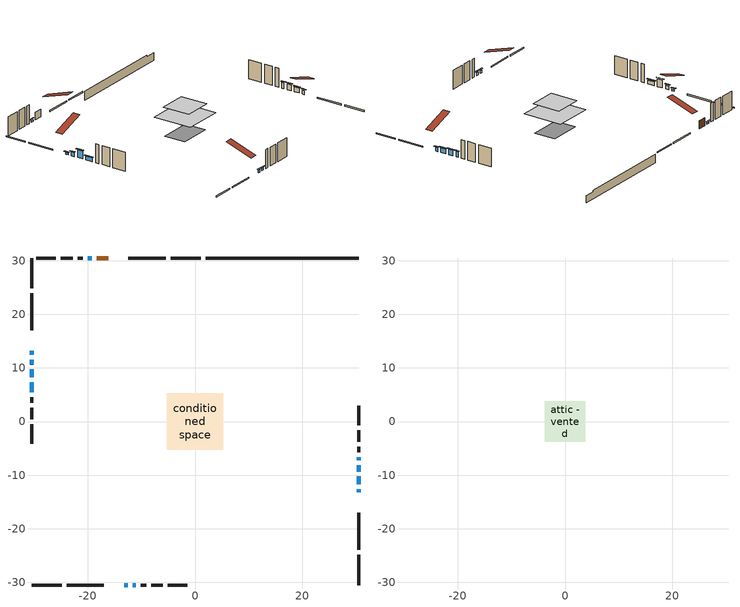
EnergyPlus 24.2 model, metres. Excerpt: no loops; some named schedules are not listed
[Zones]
conditioned space
 floor outside (Floor1 construction): -0.68,-0.68 -0.68,0.68 0.68,0.68 0.68,-0.68 z0.61
 floor adiabatic (AdiabaticFloorConstruction): -5.23,-5.23 -5.23,5.23 5.23,5.23 5.23,-5.23 z3.05
 floor foundation (Slab1 construction): -4.26,-2.86 -4.26,2.86 4.26,2.86 4.26,-2.86 z-1.68
 wall outside (RimJoist1 construction): 1.09,30.49 -4.51,30.49 / -30.49,-30.49 -24.89,-30.49 / -30.49,30.49 -30.49,24.89 / 30.49,-30.49 30.49,-24.89 z0.61:0.91
 wall outside (RimJoist2 construction): -5.44,30.49 -12.41,30.49 / -23.96,-30.49 -16.99,-30.49 / -30.49,23.96 -30.49,16.99 / 30.49,-23.96 30.49,-16.99 z0.61:0.91
 wall outside (AdiabaticWallConstruction 1): -16.18,30.49 -18.34,30.49 z0.61:2.64
 wall outside (AdiabaticWallConstruction): 30.49,-13.21 30.49,-12.6 / -30.49,11.55 -30.49,10.63 / -30.49,7.3 -30.49,5.42 z0.61:1.58; 30.49,-11.67 30.49,-10.25 z0.61:1.81; -30.49,13.21 -30.49,12.47 / -19.26,30.49 -20.01,30.49 z0.61:1.04; -13.21,-30.49 -12.58,-30.49 / -11.65,-30.49 -11.01,-30.49 z0.61:1.32; -30.49,9.7 -30.49,8.23 z0.61:2.59; 30.49,-9.33 30.49,-8.15 / 30.49,-7.23 30.49,-6.64 z0.61:2.06
 wall outside (Wall1 construction): -20.93,30.49 -21.9,30.49 / -10.09,-30.49 -9.12,-30.49 / -30.49,4.49 -30.49,3.53 / 30.49,-5.71 30.49,-4.75 z0.61:5.49
 wall outside (Wall2 construction): -22.83,30.49 -25,30.49 / -8.19,-30.49 -6.02,-30.49 / -30.49,2.6 -30.49,0.43 / 30.49,-3.82 30.49,-1.65 z0.61:5.49
 wall outside (Wall3 construction): -25.93,30.49 -29.56,30.49 / -5.09,-30.49 -1.46,-30.49 / -30.49,-0.5 -30.49,-4.13 / 30.49,-0.72 30.49,2.92 z0.61:5.49
 wall foundation (FoundationWall1 construction): 2.02,30.49,-1.68 2.02,30.49,0.61 27.65,30.49,0.61 27.65,30.49,0.23 30.49,30.49,0.23 30.49,30.49,-1.68
 window (WindowConstruction 7): 30.49,-13.21 30.49,-12.6 z0.61:1.58
 window (WindowConstruction 6): 30.49,-11.67 30.49,-10.25 z0.61:1.8
 window (WindowConstruction 8): -30.49,13.21 -30.49,12.47 z0.61:1.04
 window (WindowConstruction 9): -13.21,-30.49 -12.58,-30.49 z0.61:1.32
 window (WindowConstruction 10): -19.27,30.49 -20.01,30.49 z0.61:1.04
 window (WindowConstruction): -30.49,11.55 -30.49,10.63 z0.61:1.58
 window (WindowConstruction 1): -30.49,9.7 -30.49,8.23 z0.61:2.59
 window (WindowConstruction 2): 30.49,-9.33 30.49,-8.15 z0.61:2.06
 window (WindowConstruction 3): 30.49,-7.23 30.49,-6.64 z0.61:2.06
 window (WindowConstruction 4): -11.65,-30.49 -11.01,-30.49 z0.61:1.32
 window (WindowConstruction 5): -30.49,7.3 -30.49,5.42 z0.61:1.58
 door (Door): -16.19,30.49 -18.34,30.49 z0.61:2.64
 ceiling adiabatic (AdiabaticFloorConstruction): 5.23,-5.23 5.23,5.23 -5.23,5.23 -5.23,-5.23 z3.05
attic - vented
 floor to conditioned space (Floor2 construction Reversed): -3.73,-3.73 -3.73,3.73 3.73,3.73 3.73,-3.73 z5.49
 roof outside (Roof1 construction): -15.26,30.49,5.49 -15.26,23.22,7.91 -13.34,23.22,7.91 -13.34,30.49,5.49; -14.14,-30.49,5.49 -14.14,-23.22,7.91 -16.06,-23.22,7.91 -16.06,-30.49,5.49; -30.49,14.14,5.49 -23.22,14.14,7.91 -23.22,16.06,7.91 -30.49,16.06,5.49; 30.49,-14.14,5.49 23.22,-14.14,7.91 23.22,-16.06,7.91 30.49,-16.06,5.49
shading: 30.49,-12.3 30.49,-13.51 30.79,-13.51 30.79,-12.3 z1.87; 30.49,-9.96 30.49,-11.97 30.79,-11.97 30.79,-9.96 z2.1; -30.49,12.18 -30.49,13.51 -30.79,13.51 -30.79,12.18 z1.34; -12.28,-30.49 -13.51,-30.49 -13.51,-30.79 -12.28,-30.79 z1.62; -20.3,30.49 -18.97,30.49 -18.97,30.79 -20.3,30.79 z1.34; -30.49,10.33 -30.49,11.84 -30.79,11.84 -30.79,10.33 z1.87; -30.49,7.93 -30.49,10 -30.79,10 -30.79,7.93 z2.89; 30.49,-7.86 30.49,-9.62 30.79,-9.62 30.79,-7.86 z2.36; 30.49,-6.34 30.49,-7.52 30.79,-7.52 30.79,-6.34 z2.36; -10.72,-30.49 -11.95,-30.49 -11.95,-30.79 -10.72,-30.79 z1.62; -30.49,5.13 -30.49,7.6 -30.79,7.6 -30.79,5.13 z1.87
[Building]
Building 1: Terrain=Suburbs
[Site:Location]
Toronto City Centre_ON: Latitude {deg}=43.63; Longitude {deg}=-79.39; Time Zone {hr}=-5; Elevation {m}=77; Keep Site Location Information=Yes
[Site:GroundTemperature:Shallow]
5.01852, 3.26908, 3.12898, 3.95918, 7.29196, 10.6092, 13.4851, 15.3069, 15.4617, 13.9799, 11.1774, 7.9619
[Site:WaterMainsTemperature]
Calculation Method=Schedule; Temperature Schedule=mains temperature schedule
[Material] Roughness=Rough; Thermal Absorptance=0.9
Name | Thickness {m} | Conductivity {W/m-K} | Density {kg/m3} | Specific Heat {J/kg-K} | Solar Absorptance | Visible Absorptance
asphalt or fiberglass shingles | 0.00635 | 0.162714 | 1121.4 | 1465.45 | 0.4 | 0.4
ceiling loosefill ins | 0.169333 | 0.0480833 | 16.02 | 1046.75 | 0.7 | 0.7
ceiling stud and cavity | 0.1397 | 0.301659 | 65.682 | 1177.47 | 0.7 | 0.7
concrete 4.0 in. | 0.1016 | 1.803125 | 2242.8 | 837.4 | 0.7 | 0.7
concrete 8.0 in. | 0.2032 | 1.803125 | 2242.8 | 837.4 | 0.7 | 0.7
door material | 0.04445 | 0.20624 | 512.64 | 1214.23 | 0.7 | 0.7
exterior vertical ins | 0.0457286 | 0.029427 | 32.04 | 1214.23 | 0.7 | 0.7
floor covering | 0.0127 | 0.0433444 | 54.468 | 1339.84 | 0.6 | 0.6
floor rigid ins; rim joist rigid ins | 0.051816 | 0.029427 | 32.04 | 1214.23 | 0.7 | 0.7
floor rigid ins 1; wall rigid ins | 0.512978 | 0.029427 | 32.04 | 1214.23 | 0.7 | 0.7
floor stud and cavity | 0.1397 | 0.208127 | 92.3553 | 1139.71 | 0.7 | 0.7
floor stud and cavity 1 | 0.1397 | 1.75129 | 37.0049 | 1207.88 | 0.7 | 0.7
furniture material conditioned space 1 | 0.1524 | 0.115458 | 640.8 | 1214.23 | 0.6 | 0.6
gypsum board | 0.0127 | 0.160291 | 801 | 837.4 | 0.6 | 0.6
gypsum board 1 | 0.0127 | 0.160291 | 801 | 837.4 | 0.7 | 0.7
osb sheathing 0.5 in. | 0.0127 | 0.115458 | 512.64 | 1214.23 | 0.7 | 0.7
osb sheathing 0.75 in. | 0.01905 | 0.115458 | 512.64 | 1214.23 | 0.7 | 0.7
osb sheathing 2.0 in. | 0.0508 | 0.115458 | 512.64 | 1214.23 | 0.7 | 0.7
rim joist stud and cavity | 0.0508 | 0.0406006 | 125.044 | 1163.47 | 0.6 | 0.6
rim joist stud and cavity 1 | 0.0508 | 0.029095 | 125.044 | 1163.47 | 0.6 | 0.6
wall stud and cavity | 0.1397 | 0.105224 | 139.0536 | 1170.24 | 0.7 | 0.7
wall stud and cavity 1 | 0.1397 | 0.0958194 | 139.0536 | 1170.24 | 0.7 | 0.7
wall stud and cavity 2 | 0.1397 | 0.0930111 | 139.0536 | 1170.24 | 0.7 | 0.7
wall stud and cavity 3 | 0.0889 | 0.380278 | 52.3479 | 1209.89 | 0.7 | 0.7
wall stud and cavity 4 | 0.0889 | 0.391764 | 83.0341 | 1211.67 | 0.7 | 0.7
wood siding | 0.0254 | 0.102417 | 544.68 | 1172.36 | 0.4 | 0.4
wood siding 1; wood siding 2; wood siding 3 | 0.0254 | 0.102417 | 544.68 | 1172.36 | 0.7 | 0.7
[WindowMaterial:SimpleGlazingSystem]
Name | U-Factor {W/m2-K} | Solar Heat Gain Coefficient
WindowMaterial | 2.88386 | 0.51
WindowMaterial 1 | 2.927009 | 0.62
WindowMaterial 2 | 2.90032 | 0.62
WindowMaterial 3 | 2.887263 | 0.53
WindowMaterial 4 | 2.84638 | 0.43
WindowMaterial 5 | 2.88499 | 0.51
WindowMaterial 6 | 2.881585 | 0.51
WindowMaterial 7 | 2.89067 | 0.61
WindowMaterial 8 | 2.81969 | 0.38
[Construction]
AdiabaticFloorConstruction: floor stud and cavity 1, floor rigid ins 1, osb sheathing 0.75 in., floor covering
AdiabaticWallConstruction: wood siding 2, wall rigid ins, wall stud and cavity 3, gypsum board
AdiabaticWallConstruction 1: wood siding 3, wall rigid ins, wall stud and cavity 3, gypsum board
Door: door material
Floor1 construction: floor stud and cavity, floor rigid ins, osb sheathing 0.75 in., floor covering
Floor2 construction Reversed: gypsum board, ceiling stud and cavity, ceiling loosefill ins
FoundationWall1 construction: concrete 8.0 in., gypsum board 1
furniture construction conditioned space 1: furniture material conditioned space 1
PartitionWallConstruction: gypsum board, wall stud and cavity 4, gypsum board
RimJoist1 construction: wood siding 1, rim joist rigid ins, osb sheathing 2.0 in., rim joist stud and cavity
RimJoist2 construction: wood siding 1, osb sheathing 2.0 in., rim joist stud and cavity 1
Roof1 construction: asphalt or fiberglass shingles
Slab1 construction: concrete 4.0 in.
Wall1 construction: wood siding, osb sheathing 0.5 in., wall stud and cavity, gypsum board
Wall2 construction: wood siding, osb sheathing 0.5 in., wall stud and cavity 1, gypsum board
Wall3 construction: wood siding, osb sheathing 0.5 in., wall stud and cavity 2, gypsum board
WindowConstruction: WindowMaterial
WindowConstruction 1: WindowMaterial 1
WindowConstruction 10; WindowConstruction 8: WindowMaterial 8
WindowConstruction 2: WindowMaterial 2
WindowConstruction 3: WindowMaterial 3
WindowConstruction 4; WindowConstruction 9: WindowMaterial 4
WindowConstruction 5: WindowMaterial 5
WindowConstruction 6: WindowMaterial 6
WindowConstruction 7: WindowMaterial 7
[Zone] Multiplier=1; Part of Total Floor Area=Yes
Name | Volume {m3}
attic - vented | 21.9331
conditioned space | 384
[Space]
Name | Zone | Volume {m3}
attic - vented 1 | attic - vented | 21.9331
conditioned space 1 | conditioned space | 384
[ZoneInfiltration:EffectiveLeakageArea]
infil attic - vented 1: Zone or Space=attic - vented 1; Schedule=Always On Discrete; Effective Air Leakage Area {cm2}=2346.95; Stack Coefficient=0.000168557; Wind Coefficient=8.77189e-06
[ZoneMixing]
whole house fan mix: Zone or Space=attic - vented; Schedule=Always On Continuous; Design Flow Rate Calculation Method=Flow/Zone; Design Flow Rate {m3/s}=0; Source Zone or Space=conditioned space
[SurfaceProperty:ExposedFoundationPerimeter]
Slab1: Exposed Perimeter Calculation Method=TotalExposedPerimeter; Total Exposed Perimeter {m}=28.469
[InternalMass] Zone or ZoneList=conditioned space; Space or SpaceList=conditioned space 1
Name | Construction | Surface Area {m2}
furniture mass conditioned space 1 | furniture construction conditioned space 1 | 64.0558
partition wall mass | PartitionWallConstruction | 160.139
[Lights]
interior lighting: Zone or ZoneList or Space or SpaceList=conditioned space 1; Schedule=interior lighting schedule; Design Level Calculation Method=LightingLevel; Lighting Level {W}=343.2; Return Air Fraction=0; Fraction Radiant=0.6; Fraction Visible=0.2; Fraction Replaceable=1
[People]
occupants: Zone or ZoneList or Space or SpaceList=conditioned space 1; Number of People Schedule=occupants schedule; Number of People Calculation Method=People; Number of People=3; Fraction Radiant=0.314171; Sensible Heat Fraction=0.56303; Activity Level Schedule=occupants activity schedule; Carbon Dioxide Generation Rate {m3/s-W}=0; Enable ASHRAE 55 Comfort Warnings=No; Mean Radiant Temperature Calculation Type=EnclosureAveraged
[ElectricEquipment] Zone or ZoneList or Space or SpaceList=conditioned space 1; Design Level Calculation Method=EquipmentLevel
Name | Schedule | Design Level {W} | Fraction Latent | Fraction Radiant | Fraction Lost
clothes dryer | clothes dryer schedule | 140.772 | 0.015 | 0.081 | 0.85
clothes washer | clothes washer schedule | 32.1985 | 0.03 | 0.162 | 0.7
cooking range | cooking range schedule | 215.147 | 0.08 | 0.432 | 0.2
dishwasher | dishwasher schedule | 66.8632 | 0.3 | 0.18 | 0.4
fridge | fridge schedule | 72.9452 | 0 | 0.6 | 0
mech vent bath fan 0 | mech vent bath fan 0 schedule | 50.2 | 0 | 0 | 1
mech vent bath fan 1 | mech vent bath fan 1 schedule | 50.2 | 0 | 0 | 1
mech vent bath fan 2 | mech vent bath fan 2 schedule | 50.2 | 0 | 0 | 1
mech vent house fan | mech vent house fan schedule | 0 | 0 | 0 | 1
mech vent house fan cfis | mech vent house fan cfis schedule | 0 | 0 | 0 | 0
mech vent range fan 0 | mech vent range fan 0 schedule | 57 | 0 | 0 | 1
misc plug loads | misc plug loads schedule | 494.7 | 0.045 | 0.513 | 0.1
whole house fan | Always On Discrete | 0 | 0 | 0 | 1
[OtherEquipment] Zone or ZoneList or Space or SpaceList=conditioned space 1; Design Level Calculation Method=EquipmentLevel
Name | Fuel Type | Schedule | Design Level {W} | Fraction Latent | Fraction Radiant | Fraction Lost
clothes dryer 1 | Electricity | clothes dryer schedule | 0 | 0.015 | 0.081 | 0.85
cooking range 1 | Electricity | cooking range schedule | 0 | 0.08 | 0.432 | 0.2
general water use latent | None | general water use schedule | 62.594 | 1 | 0 | 0
general water use sensible | None | general water use schedule | -61.6891 | 0 | 0.6 | 0
mech vent house fan latent load | None | Always On Discrete | 0 | 1 | 0 | 0
mech vent house fan sensible load | None | Always On Discrete | 0 | 0 | 0 | 0
water heater energy adjustment1 | NaturalGas | Always On Discrete | 0.01 | 0 | 0 | 1
[ZoneInfiltration:DesignFlowRate] Zone or ZoneList or Space or SpaceList=conditioned space 1; Schedule=Always On Discrete; Design Flow Rate Calculation Method=Flow/Zone; Design Flow Rate {m3/s}=0
infil flow; natural vent flow; whole house fan flow
[AvailabilityManager:Scheduled]
central ac and furnace airloop Availability Manager: Schedule=Always On Discrete
[Foundation:Kiva]
Foundation Kiva 1: Initial Indoor Air Temperature {C}=18; Wall Height Above Grade {m}=0.609996; Wall Depth Below Slab {m}=0.2032; Custom Block Material Name 1=exterior vertical ins; Custom Block Depth 1 {m}=2.28999; Custom Block X Position 1 {m}=0.2159; Custom Block Z Position 1 {m}=0
[Foundation:Kiva:Settings]
Soil Conductivity {W/m-K}=0.849921; Soil Density {kg/m3}=1842.3; Soil Specific Heat {J/kg-K}=418.7; Ground Solar Absorptivity=0.9; Ground Thermal Absorptivity=0.9; Ground Surface Roughness {m}=0.03; Far-Field Width {m}=40; Deep-Ground Boundary Condition=ZeroFlux; Deep-Ground Depth {m}=40; Minimum Cell Dimension {m}=0.2; Maximum Cell Growth Coefficient=3; Simulation Timestep=Timestep
[Exterior:Lights]
exterior lighting: Schedule=exterior lighting schedule; Design Level {W}=75.6
[EnergyManagementSystem:GlobalVariable]
central_ac_and_furnace_airloop_Fan_RTF
infil_program_Qfan
infil_program_Qinf
natural_vent_program_Qnv
natural_vent_program_Qwhf
[EnergyManagementSystem:Sensor]
Name | Output:Variable or Output:Meter Index Key | Output:Variable or Output:Meter
airflow_gain | infil flow | Infiltration Sensible Heat Gain Energy
airflow_gain_1 | natural vent flow | Infiltration Sensible Heat Gain Energy
airflow_gain_2 | whole house fan flow | Infiltration Sensible Heat Gain Energy
airflow_loss | infil flow | Infiltration Sensible Heat Loss Energy
airflow_loss_1 | natural vent flow | Infiltration Sensible Heat Loss Energy
airflow_loss_2 | whole house fan flow | Infiltration Sensible Heat Loss Energy
clg_load_cond |  | Cooling:EnergyTransfer:Zone:CONDITIONED SPACE
clg_sp_s; clg_sp_s_1 | cooling setpoint | Schedule Value
clothes_dryer_exhaust_0_sch_s | clothes dryer exhaust 0 schedule | Schedule Value
cool_season | cooling season schedule | Schedule Value
htg_load_cond |  | Heating:EnergyTransfer:Zone:CONDITIONED SPACE
htg_sp_s; htg_sp_s_1 | heating setpoint | Schedule Value
ig_ee_conv | clothes dryer | Electric Equipment Convective Heating Energy
ig_ee_conv_2 | cooking range | Electric Equipment Convective Heating Energy
ig_ee_conv_4 | fridge | Electric Equipment Convective Heating Energy
ig_ee_conv_5 | misc plug loads | Electric Equipment Convective Heating Energy
ig_ee_conv_6 | whole house fan | Electric Equipment Convective Heating Energy
ig_ee_rad | clothes dryer | Electric Equipment Radiant Heating Energy
ig_ee_rad_2 | cooking range | Electric Equipment Radiant Heating Energy
ig_ee_rad_4 | fridge | Electric Equipment Radiant Heating Energy
ig_ee_rad_5 | misc plug loads | Electric Equipment Radiant Heating Energy
ig_ee_rad_6 | whole house fan | Electric Equipment Radiant Heating Energy
ig_lgt_conv | interior lighting | Lights Convective Heating Energy
ig_lgt_rad | interior lighting | Lights Radiant Heating Energy
ig_lgt_vis | interior lighting | Lights Visible Radiation Heating Energy
ig_oe_conv | clothes dryer 1 | Other Equipment Convective Heating Energy
ig_oe_conv_1 | cooking range 1 | Other Equipment Convective Heating Energy
ig_oe_conv_2 | general water use latent | Other Equipment Convective Heating Energy
ig_oe_conv_3 | general water use sensible | Other Equipment Convective Heating Energy
ig_oe_conv_4 | water heater energy adjustment1 | Other Equipment Convective Heating Energy
ig_oe_rad | clothes dryer 1 | Other Equipment Radiant Heating Energy
ig_oe_rad_1 | cooking range 1 | Other Equipment Radiant Heating Energy
ig_oe_rad_2 | general water use latent | Other Equipment Radiant Heating Energy
ig_oe_rad_3 | general water use sensible | Other Equipment Radiant Heating Energy
ig_oe_rad_4 | water heater energy adjustment1 | Other Equipment Radiant Heating Energy
ig_ppl_conv | occupants | People Convective Heating Energy
ig_ppl_rad | occupants | People Radiant Heating Energy
im_conv | furniture mass conditioned space 1 | Surface Inside Face Convection Heat Gain Energy
im_conv_1 | partition wall mass | Surface Inside Face Convection Heat Gain Energy
im_ig | furniture mass conditioned space 1 | Surface Inside Face Internal Gains Radiation Heat Gain Energy
im_ig_1 | partition wall mass | Surface Inside Face Internal Gains Radiation Heat Gain Energy
im_lgt | furniture mass conditioned space 1 | Surface Inside Face Lights Radiation Heat Gain Energy
im_lgt_1 | partition wall mass | Surface Inside Face Lights Radiation Heat Gain Energy
im_sol | furniture mass conditioned space 1 | Surface Inside Face Solar Radiation Heat Gain Energy
im_sol_1 | partition wall mass | Surface Inside Face Solar Radiation Heat Gain Energy
im_surf | furniture mass conditioned space 1 | Surface Inside Face Net Surface Thermal Radiation Heat Gain Energy
im_surf_1 | partition wall mass | Surface Inside Face Net Surface Thermal Radiation Heat Gain Energy
mech_vent_bath_fan_0_sch_s | mech vent bath fan 0 schedule | Schedule Value
mech_vent_bath_fan_1_sch_s | mech vent bath fan 1 schedule | Schedule Value
mech_vent_bath_fan_2_sch_s | mech vent bath fan 2 schedule | Schedule Value
mech_vent_range_fan_0_sch_s | mech vent range fan 0 schedule | Schedule Value
mv_conv | mech vent bath fan 0 | Electric Equipment Convective Heating Energy
mv_conv_1 | mech vent bath fan 1 | Electric Equipment Convective Heating Energy
mv_conv_2 | mech vent bath fan 2 | Electric Equipment Convective Heating Energy
mv_conv_3 | mech vent house fan | Electric Equipment Convective Heating Energy
mv_conv_4 | mech vent house fan cfis | Electric Equipment Convective Heating Energy
mv_conv_5 | mech vent range fan 0 | Electric Equipment Convective Heating Energy
mv_conv_6 | mech vent house fan latent load | Other Equipment Convective Heating Energy
mv_conv_7 | mech vent house fan sensible load | Other Equipment Convective Heating Energy
mv_rad | mech vent bath fan 0 | Electric Equipment Radiant Heating Energy
mv_rad_1 | mech vent bath fan 1 | Electric Equipment Radiant Heating Energy
mv_rad_2 | mech vent bath fan 2 | Electric Equipment Radiant Heating Energy
mv_rad_3 | mech vent house fan | Electric Equipment Radiant Heating Energy
mv_rad_4 | mech vent house fan cfis | Electric Equipment Radiant Heating Energy
mv_rad_5 | mech vent range fan 0 | Electric Equipment Radiant Heating Energy
mv_rad_6 | mech vent house fan latent load | Other Equipment Radiant Heating Energy
mv_rad_7 | mech vent house fan sensible load | Other Equipment Radiant Heating Energy
natural_vent_s | natural vent schedule | Schedule Value
out_pb_s |  | Site Outdoor Air Barometric Pressure
out_wt_s |  | Site Outdoor Air Humidity Ratio
site_vw_s |  | Site Wind Speed
ss_back_out | Window1 | Surface Window Shortwave from Zone Back Out Window Heat Transfer Rate
ss_back_out_1 | Window10 | Surface Window Shortwave from Zone Back Out Window Heat Transfer Rate
ss_back_out_10 | Window8 | Surface Window Shortwave from Zone Back Out Window Heat Transfer Rate
ss_back_out_2 | Window12 | Surface Window Shortwave from Zone Back Out Window Heat Transfer Rate
ss_back_out_3 | Window13 | Surface Window Shortwave from Zone Back Out Window Heat Transfer Rate
ss_back_out_4 | Window14 | Surface Window Shortwave from Zone Back Out Window Heat Transfer Rate
ss_back_out_5 | Window2 | Surface Window Shortwave from Zone Back Out Window Heat Transfer Rate
ss_back_out_6 | Window3 | Surface Window Shortwave from Zone Back Out Window Heat Transfer Rate
ss_back_out_7 | Window4 | Surface Window Shortwave from Zone Back Out Window Heat Transfer Rate
ss_back_out_8 | Window6 | Surface Window Shortwave from Zone Back Out Window Heat Transfer Rate
ss_back_out_9 | Window7 | Surface Window Shortwave from Zone Back Out Window Heat Transfer Rate
ss_conv | Door1 | Surface Inside Face Convection Heat Gain Energy
ss_conv_1 | Window1 | Surface Inside Face Convection Heat Gain Energy
ss_conv_10 | Window7 | Surface Inside Face Convection Heat Gain Energy
ss_conv_11 | Window8 | Surface Inside Face Convection Heat Gain Energy
ss_conv_2 | Window10 | Surface Inside Face Convection Heat Gain Energy
ss_conv_3 | Window12 | Surface Inside Face Convection Heat Gain Energy
ss_conv_4 | Window13 | Surface Inside Face Convection Heat Gain Energy
ss_conv_5 | Window14 | Surface Inside Face Convection Heat Gain Energy
ss_conv_6 | Window2 | Surface Inside Face Convection Heat Gain Energy
ss_conv_7 | Window3 | Surface Inside Face Convection Heat Gain Energy
ss_conv_8 | Window4 | Surface Inside Face Convection Heat Gain Energy
ss_conv_9 | Window6 | Surface Inside Face Convection Heat Gain Energy
ss_ig | Door1 | Surface Inside Face Internal Gains Radiation Heat Gain Energy
ss_ig_1 | Window1 | Surface Inside Face Internal Gains Radiation Heat Gain Energy
ss_ig_10 | Window7 | Surface Inside Face Internal Gains Radiation Heat Gain Energy
ss_ig_11 | Window8 | Surface Inside Face Internal Gains Radiation Heat Gain Energy
ss_ig_2 | Window10 | Surface Inside Face Internal Gains Radiation Heat Gain Energy
ss_ig_3 | Window12 | Surface Inside Face Internal Gains Radiation Heat Gain Energy
ss_ig_4 | Window13 | Surface Inside Face Internal Gains Radiation Heat Gain Energy
ss_ig_5 | Window14 | Surface Inside Face Internal Gains Radiation Heat Gain Energy
ss_ig_6 | Window2 | Surface Inside Face Internal Gains Radiation Heat Gain Energy
ss_ig_7 | Window3 | Surface Inside Face Internal Gains Radiation Heat Gain Energy
ss_ig_8 | Window4 | Surface Inside Face Internal Gains Radiation Heat Gain Energy
ss_ig_9 | Window6 | Surface Inside Face Internal Gains Radiation Heat Gain Energy
ss_lgt | Door1 | Surface Inside Face Lights Radiation Heat Gain Energy
ss_sol | Door1 | Surface Inside Face Solar Radiation Heat Gain Energy
ss_surf | Door1 | Surface Inside Face Net Surface Thermal Radiation Heat Gain Energy
ss_surf_1 | Window1 | Surface Inside Face Net Surface Thermal Radiation Heat Gain Energy
ss_surf_10 | Window7 | Surface Inside Face Net Surface Thermal Radiation Heat Gain Energy
ss_surf_11 | Window8 | Surface Inside Face Net Surface Thermal Radiation Heat Gain Energy
ss_surf_2 | Window10 | Surface Inside Face Net Surface Thermal Radiation Heat Gain Energy
ss_surf_3 | Window12 | Surface Inside Face Net Surface Thermal Radiation Heat Gain Energy
ss_surf_4 | Window13 | Surface Inside Face Net Surface Thermal Radiation Heat Gain Energy
ss_surf_5 | Window14 | Surface Inside Face Net Surface Thermal Radiation Heat Gain Energy
ss_surf_6 | Window2 | Surface Inside Face Net Surface Thermal Radiation Heat Gain Energy
ss_surf_7 | Window3 | Surface Inside Face Net Surface Thermal Radiation Heat Gain Energy
ss_surf_8 | Window4 | Surface Inside Face Net Surface Thermal Radiation Heat Gain Energy
ss_surf_9 | Window6 | Surface Inside Face Net Surface Thermal Radiation Heat Gain Energy
ss_trans_in | Window1 | Surface Window Transmitted Solar Radiation Rate
ss_trans_in_1 | Window10 | Surface Window Transmitted Solar Radiation Rate
ss_trans_in_10 | Window8 | Surface Window Transmitted Solar Radiation Rate
ss_trans_in_2 | Window12 | Surface Window Transmitted Solar Radiation Rate
ss_trans_in_3 | Window13 | Surface Window Transmitted Solar Radiation Rate
ss_trans_in_4 | Window14 | Surface Window Transmitted Solar Radiation Rate
ss_trans_in_5 | Window2 | Surface Window Transmitted Solar Radiation Rate
ss_trans_in_6 | Window3 | Surface Window Transmitted Solar Radiation Rate
ss_trans_in_7 | Window4 | Surface Window Transmitted Solar Radiation Rate
ss_trans_in_8 | Window6 | Surface Window Transmitted Solar Radiation Rate
ss_trans_in_9 | Window7 | Surface Window Transmitted Solar Radiation Rate
ss_trans_out | Window1 | Surface Inside Face Initial Transmitted Diffuse Transmitted Out Window Solar Radiation Rate
ss_trans_out_1 | Window10 | Surface Inside Face Initial Transmitted Diffuse Transmitted Out Window Solar Radiation Rate
ss_trans_out_10 | Window8 | Surface Inside Face Initial Transmitted Diffuse Transmitted Out Window Solar Radiation Rate
ss_trans_out_2 | Window12 | Surface Inside Face Initial Transmitted Diffuse Transmitted Out Window Solar Radiation Rate
ss_trans_out_3 | Window13 | Surface Inside Face Initial Transmitted Diffuse Transmitted Out Window Solar Radiation Rate
ss_trans_out_4 | Window14 | Surface Inside Face Initial Transmitted Diffuse Transmitted Out Window Solar Radiation Rate
ss_trans_out_5 | Window2 | Surface Inside Face Initial Transmitted Diffuse Transmitted Out Window Solar Radiation Rate
ss_trans_out_6 | Window3 | Surface Inside Face Initial Transmitted Diffuse Transmitted Out Window Solar Radiation Rate
ss_trans_out_7 | Window4 | Surface Inside Face Initial Transmitted Diffuse Transmitted Out Window Solar Radiation Rate
ss_trans_out_8 | Window6 | Surface Inside Face Initial Transmitted Diffuse Transmitted Out Window Solar Radiation Rate
ss_trans_out_9 | Window7 | Surface Inside Face Initial Transmitted Diffuse Transmitted Out Window Solar Radiation Rate
